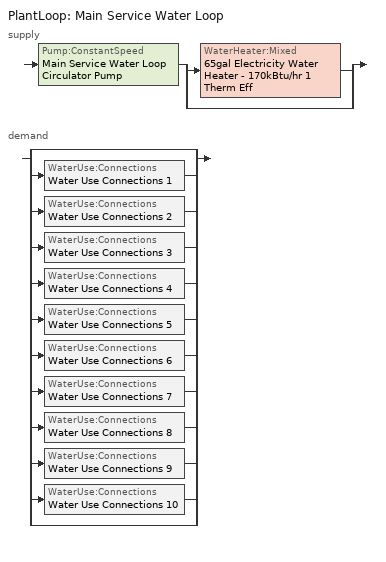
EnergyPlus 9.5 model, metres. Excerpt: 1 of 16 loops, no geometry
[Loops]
PlantLoop 'Main Service Water Loop'
 supply: Pump:ConstantSpeed 'Main Service Water Loop Circulator Pump' > split
  | WaterHeater:Mixed '65gal Electricity Water Heater - 170kBtu/hr 1 Therm Eff'
  | bypass
 demand: split
  | bypass
  | WaterUse:Connections 'Water Use Connections 1'
  | WaterUse:Connections 'Water Use Connections 2'
  | WaterUse:Connections 'Water Use Connections 3'
  | WaterUse:Connections 'Water Use Connections 4'
  | WaterUse:Connections 'Water Use Connections 5'
  | WaterUse:Connections 'Water Use Connections 6'
  | WaterUse:Connections 'Water Use Connections 7'
  | WaterUse:Connections 'Water Use Connections 8'
  | WaterUse:Connections 'Water Use Connections 9'
  | WaterUse:Connections 'Water Use Connections 10'
  | bypass
[SetpointManager:Scheduled]
Service hot water setpoint manager: Control Variable=Temperature; Schedule=Service Water Loop Temp - 140F
[PlantLoop]
Main Service Water Loop: Fluid Type=Water; Plant Equipment Operation Scheme=Main Service Water Loop Operation Schemes; Maximum Loop Temperature {C}=60; Minimum Loop Temperature {C}=10; Maximum Loop Flow Rate {m3/s}=Autosize; Minimum Loop Flow Rate {m3/s}=0; Plant Loop Volume {m3}=Autocalculate; Load Distribution Scheme=Optimal; Plant Loop Demand Calculation Scheme=SingleSetpoint
[Sizing:Plant]
Main Service Water Loop: Loop Type=Heating; Design Loop Exit Temperature {C}=60; Loop Design Temperature Difference {deltaC}=5; Sizing Option=NonCoincident; Zone Timesteps in Averaging Window=1; Coincident Sizing Factor Mode=None
[PlantEquipmentOperationSchemes]
Main Service Water Loop Operation Schemes: Control Scheme Object Type 1=PlantEquipmentOperation:HeatingLoad; Control Scheme Name 1=Main Service Water Loop Heating Operation Scheme; Control Scheme Schedule Name 1=Always On Discrete
[PlantEquipmentList]
Main Service Water Loop Heating Equipment List: WaterHeater:Mixed, 65gal Electricity Water Heater - 170kBtu/hr 1 Therm Eff
[Pump:ConstantSpeed]
Main Service Water Loop Circulator Pump: Design Flow Rate {m3/s}=Autosize; Design Pump Head {Pa}=149195; Design Power Consumption {W}=Autosize; Motor Efficiency=0.7; Fraction of Motor Inefficiencies to Fluid Stream=0; Pump Control Type=Intermittent; Design Power Sizing Method=PowerPerFlowPerPressure; Design Electric Power per Unit Flow Rate {W/(m3/s)}=348701.1; Design Shaft Power per Unit Flow Rate per Unit Head {W-s/m3-Pa}=1.28205
[WaterHeater:Mixed]
65gal Electricity Water Heater - 170kBtu/hr 1 Therm Eff: Tank Volume {m3}=0.247205; Setpoint Temperature Schedule=Service Water Loop Temp - 140F; Deadband Temperature Difference {deltaC}=2; Maximum Temperature Limit {C}=60; Heater Control Type=Cycle; Heater Maximum Capacity {W}=49842.7; Heater Ignition Minimum Flow Rate {m3/s}=0; Heater Ignition Delay {s}=0; Heater Fuel Type=Electricity; Heater Thermal Efficiency=1; Off Cycle Parasitic Fuel Consumption Rate {W}=38.1585; Off Cycle Parasitic Fuel Type=Electricity; Off Cycle Parasitic Heat Fraction to Tank=0.8; On Cycle Parasitic Fuel Consumption Rate {W}=38.1585; On Cycle Parasitic Fuel Type=Electricity; On Cycle Parasitic Heat Fraction to Tank=0; Ambient Temperature Indicator=Schedule; Ambient Temperature Schedule=Water Heater Ambient Temp Schedule - 70.0f; Off Cycle Loss Coefficient to Ambient Temperature {W/K}=2.28223; Off Cycle Loss Fraction to Zone=1; On Cycle Loss Coefficient to Ambient Temperature {W/K}=2.28223; On Cycle Loss Fraction to Zone=1; Use Side Effectiveness=1; Source Side Effectiveness=1; Use Side Design Flow Rate {m3/s}=Autosize; Source Side Design Flow Rate {m3/s}=Autosize; Indirect Water Heating Recovery Time {hr}=1.5; Source Side Flow Control Mode=IndirectHeatPrimarySetpoint
[WaterHeater:Sizing]
65gal Electricity Water Heater - 170kBtu/hr 1 Therm Eff: Design Mode=PeakDraw; Time Storage Can Meet Peak Draw {hr}=0.538503; Time for Tank Recovery {hr}=0; Nominal Tank Volume for Autosizing Plant Connections {m3}=1
[WaterUse:Connections] Drain Water Heat Exchanger Type=None; Drain Water Heat Exchanger Destination=Plant
Name | Water Use Equipment Name 1
Water Use Connections 1 | Space 00 Service Water Use 0.08gal/min
Water Use Connections 2 | Space 02 Service Water Use 0.02gal/min
Water Use Connections 3 | Space 13 Service Water Use 0.03gal/min
Water Use Connections 4 | Space 16 Service Water Use 0.15gal/min
Water Use Connections 5 | Space 17 Service Water Use 0.1gal/min
Water Use Connections 6 | Space 21 Service Water Use 0.03gal/min
Water Use Connections 7 | Space 22 Service Water Use 0.61gal/min
Water Use Connections 8 | Space 23 Service Water Use 0.02gal/min
Water Use Connections 9 | Space 30 Service Water Use 0.31gal/min
Water Use Connections 10 | Space 40 Service Water Use 0.12gal/min
[WaterUse:Equipment]
Name | Peak Flow Rate {m3/s} | Flow Rate Fraction Schedule | Target Temperature Schedule | Zone | Sensible Fraction Schedule | Latent Fraction Schedule
Space 00 Service Water Use 0.08gal/min | 4.84136e-06 | NECB-A-Service Water Heating | Schedule Ruleset 5 | ALL_ST=Mfg - equipment_FL=Building Story 0_SCH=A | Schedule Ruleset 3 | Schedule Ruleset 4
Space 02 Service Water Use 0.02gal/min | 1.52905e-06 | NECB-H-Service Water Heating | Schedule Ruleset 8 | ALL_ST=Transp. baggage_FL=Building Story 0_SCH=H | Schedule Ruleset 6 | Schedule Ruleset 7
Space 13 Service Water Use 0.03gal/min | 1.82142e-06 | NECB-C-Service Water Heating | Schedule Ruleset 11 | ALL_ST=Hospital - pharmacy_FL=Building Story 1_SCH=C | Schedule Ruleset 9 | Schedule Ruleset 10
Space 16 Service Water Use 0.15gal/min | 9.6408e-06 | NECB-C-Service Water Heating | Schedule Ruleset 14 | ALL_ST=Convention centre - exhibit_FL=Building Story 1_SCH=C | Schedule Ruleset 12 | Schedule Ruleset 13
Space 17 Service Water Use 0.1gal/min | 6.4272e-06 | NECB-H-Service Water Heating | Schedule Ruleset 17 | ALL_ST=Hotel/Motel - lobby_FL=Building Story 1_SCH=H | Schedule Ruleset 15 | Schedule Ruleset 16
Space 21 Service Water Use 0.03gal/min | 2.09753e-06 | NECB-B-Service Water Heating | Schedule Ruleset 20 | ALL_ST=Hospital - lounge/recreation_FL=Building Story 2_SCH=B | Schedule Ruleset 18 | Schedule Ruleset 19
Space 22 Service Water Use 0.61gal/min | 3.86892e-05 | NECB-B-Service Water Heating | Schedule Ruleset 23 | ALL_ST=Gym - fitness_FL=Building Story 2_SCH=B | Schedule Ruleset 21 | Schedule Ruleset 22
Space 23 Service Water Use 0.02gal/min | 1.05027e-06 | NECB-A-Service Water Heating | Schedule Ruleset 26 | ALL_ST=Warehouse - med/blk_FL=Building Story 2_SCH=A | Schedule Ruleset 24 | Schedule Ruleset 25
Space 30 Service Water Use 0.31gal/min | 1.93289e-05 | NECB-B-Service Water Heating | Schedule Ruleset 29 | ALL_ST=Dining - other_FL=Building Story 3_SCH=B | Schedule Ruleset 27 | Schedule Ruleset 28
Space 40 Service Water Use 0.12gal/min | 7.26203e-06 | NECB-H-Service Water Heating | Schedule Ruleset 32 | ALL_ST=Hospital - patient room_FL=Building Story 4_SCH=H | Schedule Ruleset 30 | Schedule Ruleset 31
[PlantEquipmentOperation:HeatingLoad]
Main Service Water Loop Heating Operation Scheme: Load Range Lower Limit 1 {W}=0; Load Range Upper Limit 1 {W}=1000000000; Range Equipment List Name 1=Main Service Water Loop Heating Equipment List
[Schedule:Day:Interval]
NECB-A-Service Water Heating Default; NECB-A-Service Water Heating Default|Wkdy Day: No, 07:00, 0.05, 08:00, 0.1, 10:00, 0.5, 16:00, 0.9, 17:00, 0.7, 18:00, 0.5, 19:00, 0.3, 22:00, 0.2, 24:00, 0.05
NECB-A-Service Water Heating Sat Day; NECB-A-Service Water Heating Sun|Hol Day; Schedule Day 11; Schedule Day 14; Schedule Day 17; Schedule Day 20; Schedule Day 23; Schedule Day 26; Schedule Day 29; Schedule Day 32; Schedule Day 35; Schedule Day 8: No, 24:00, 0.05
NECB-B-Service Water Heating Default; NECB-B-Service Water Heating Default|Wkdy Day: No, 01:00, 0.6, 02:00, 0.5, 09:00, 0.05, 11:00, 0.7, 12:00, 0.4, 13:00, 0.5, 15:00, 0.6, 16:00, 0.4, 18:00, 0.3, 19:00, 0.4, 20:00, 0.5, 22:00, 0.8, 24:00, 0.9
NECB-B-Service Water Heating Sat Day: No, 01:00, 0.7, 02:00, 0.6, 09:00, 0.05, 11:00, 0.7, 12:00, 0.4, 13:00, 0.5, 15:00, 0.6, 16:00, 0.4, 18:00, 0.3, 19:00, 0.4, 20:00, 0.5, 22:00, 0.8, 24:00, 0.9
NECB-B-Service Water Heating Sun|Hol Day: No, 01:00, 0.5, 02:00, 0.6, 09:00, 0.05, 11:00, 0.7, 12:00, 0.4, 13:00, 0.5, 15:00, 0.6, 16:00, 0.4, 18:00, 0.3, 19:00, 0.4, 20:00, 0.5, 22:00, 0.8, 24:00, 0.5
NECB-C-Service Water Heating Default; NECB-C-Service Water Heating Default|Wkdy Day: No, 08:00, 0.05, 09:00, 0.1, 10:00, 0.2, 11:00, 0.3, 12:00, 0.4, 16:00, 0.8, 17:00, 0.6, 18:00, 0.4, 19:00, 0.3, 21:00, 0.2, 24:00, 0.05
NECB-C-Service Water Heating Sat Day: No, 08:00, 0.05, 09:00, 0.1, 10:00, 0.2, 11:00, 0.3, 12:00, 0.5, 16:00, 0.9, 17:00, 0.7, 18:00, 0.5, 19:00, 0.3, 21:00, 0.2, 24:00, 0.05
NECB-C-Service Water Heating Sun|Hol Day: No, 10:00, 0.05, 11:00, 0.1, 12:00, 0.2, 13:00, 0.4, 15:00, 0.8, 16:00, 0.6, 17:00, 0.4, 18:00, 0.3, 19:00, 0.2, 24:00, 0.05
NECB-H-Service Water Heating Default; NECB-H-Service Water Heating Default|Wkdy Day; NECB-H-Service Water Heating Sat Day; NECB-H-Service Water Heating Sun|Hol Day: No, 24:00, 0.9
Schedule Day 10; Schedule Day 13; Schedule Day 16; Schedule Day 19; Schedule Day 22; Schedule Day 25; Schedule Day 28; Schedule Day 31; Schedule Day 34; Schedule Day 7: No, 24:00, 0.2
Schedule Day 12; Schedule Day 15; Schedule Day 18; Schedule Day 21; Schedule Day 24; Schedule Day 27; Schedule Day 30; Schedule Day 33; Schedule Day 36; Schedule Day 9; Service Water Loop Temp - 140F Default: No, 24:00, 60
Water Heater Ambient Temp Schedule - 70.0f Default: No, 24:00, 21.1111
[Schedule:Week:Daily]
NECB-A-Service Water Heating Week Rule - Jan1-Dec31: NECB-A-Service Water Heating Sun|Hol Day, NECB-A-Service Water Heating Default|Wkdy Day, NECB-A-Service Water Heating Default|Wkdy Day, NECB-A-Service Water Heating Default|Wkdy Day, NECB-A-Service Water Heating Default|Wkdy Day, NECB-A-Service Water Heating Default|Wkdy Day, NECB-A-Service Water Heating Sat Day, NECB-A-Service Water Heating Default, NECB-A-Service Water Heating Default, NECB-A-Service Water Heating Default, NECB-A-Service Water Heating Default, NECB-A-Service Water Heating Default
NECB-B-Service Water Heating Week Rule - Jan1-Dec31: NECB-B-Service Water Heating Sun|Hol Day, NECB-B-Service Water Heating Default|Wkdy Day, NECB-B-Service Water Heating Default|Wkdy Day, NECB-B-Service Water Heating Default|Wkdy Day, NECB-B-Service Water Heating Default|Wkdy Day, NECB-B-Service Water Heating Default|Wkdy Day, NECB-B-Service Water Heating Sat Day, NECB-B-Service Water Heating Default, NECB-B-Service Water Heating Default, NECB-B-Service Water Heating Default, NECB-B-Service Water Heating Default, NECB-B-Service Water Heating Default
NECB-C-Service Water Heating Week Rule - Jan1-Dec31: NECB-C-Service Water Heating Sun|Hol Day, NECB-C-Service Water Heating Default|Wkdy Day, NECB-C-Service Water Heating Default|Wkdy Day, NECB-C-Service Water Heating Default|Wkdy Day, NECB-C-Service Water Heating Default|Wkdy Day, NECB-C-Service Water Heating Default|Wkdy Day, NECB-C-Service Water Heating Sat Day, NECB-C-Service Water Heating Default, NECB-C-Service Water Heating Default, NECB-C-Service Water Heating Default, NECB-C-Service Water Heating Default, NECB-C-Service Water Heating Default
NECB-H-Service Water Heating Week Rule - Jan1-Dec31: NECB-H-Service Water Heating Sun|Hol Day, NECB-H-Service Water Heating Default|Wkdy Day, NECB-H-Service Water Heating Default|Wkdy Day, NECB-H-Service Water Heating Default|Wkdy Day, NECB-H-Service Water Heating Default|Wkdy Day, NECB-H-Service Water Heating Default|Wkdy Day, NECB-H-Service Water Heating Sat Day, NECB-H-Service Water Heating Default, NECB-H-Service Water Heating Default, NECB-H-Service Water Heating Default, NECB-H-Service Water Heating Default, NECB-H-Service Water Heating Default
Schedule Ruleset 10 Week Rule - Jan1-Dec31: Schedule Day 14, Schedule Day 14, Schedule Day 14, Schedule Day 14, Schedule Day 14, Schedule Day 14, Schedule Day 14, Schedule Day 14, Schedule Day 14, Schedule Day 14, Schedule Day 14, Schedule Day 14
Schedule Ruleset 11 Week Rule - Jan1-Dec31: Schedule Day 15, Schedule Day 15, Schedule Day 15, Schedule Day 15, Schedule Day 15, Schedule Day 15, Schedule Day 15, Schedule Day 15, Schedule Day 15, Schedule Day 15, Schedule Day 15, Schedule Day 15
Schedule Ruleset 12 Week Rule - Jan1-Dec31: Schedule Day 16, Schedule Day 16, Schedule Day 16, Schedule Day 16, Schedule Day 16, Schedule Day 16, Schedule Day 16, Schedule Day 16, Schedule Day 16, Schedule Day 16, Schedule Day 16, Schedule Day 16
Schedule Ruleset 13 Week Rule - Jan1-Dec31: Schedule Day 17, Schedule Day 17, Schedule Day 17, Schedule Day 17, Schedule Day 17, Schedule Day 17, Schedule Day 17, Schedule Day 17, Schedule Day 17, Schedule Day 17, Schedule Day 17, Schedule Day 17
Schedule Ruleset 14 Week Rule - Jan1-Dec31: Schedule Day 18, Schedule Day 18, Schedule Day 18, Schedule Day 18, Schedule Day 18, Schedule Day 18, Schedule Day 18, Schedule Day 18, Schedule Day 18, Schedule Day 18, Schedule Day 18, Schedule Day 18
Schedule Ruleset 15 Week Rule - Jan1-Dec31: Schedule Day 19, Schedule Day 19, Schedule Day 19, Schedule Day 19, Schedule Day 19, Schedule Day 19, Schedule Day 19, Schedule Day 19, Schedule Day 19, Schedule Day 19, Schedule Day 19, Schedule Day 19
Schedule Ruleset 16 Week Rule - Jan1-Dec31: Schedule Day 20, Schedule Day 20, Schedule Day 20, Schedule Day 20, Schedule Day 20, Schedule Day 20, Schedule Day 20, Schedule Day 20, Schedule Day 20, Schedule Day 20, Schedule Day 20, Schedule Day 20
Schedule Ruleset 17 Week Rule - Jan1-Dec31: Schedule Day 21, Schedule Day 21, Schedule Day 21, Schedule Day 21, Schedule Day 21, Schedule Day 21, Schedule Day 21, Schedule Day 21, Schedule Day 21, Schedule Day 21, Schedule Day 21, Schedule Day 21
Schedule Ruleset 18 Week Rule - Jan1-Dec31: Schedule Day 22, Schedule Day 22, Schedule Day 22, Schedule Day 22, Schedule Day 22, Schedule Day 22, Schedule Day 22, Schedule Day 22, Schedule Day 22, Schedule Day 22, Schedule Day 22, Schedule Day 22
Schedule Ruleset 19 Week Rule - Jan1-Dec31: Schedule Day 23, Schedule Day 23, Schedule Day 23, Schedule Day 23, Schedule Day 23, Schedule Day 23, Schedule Day 23, Schedule Day 23, Schedule Day 23, Schedule Day 23, Schedule Day 23, Schedule Day 23
Schedule Ruleset 20 Week Rule - Jan1-Dec31: Schedule Day 24, Schedule Day 24, Schedule Day 24, Schedule Day 24, Schedule Day 24, Schedule Day 24, Schedule Day 24, Schedule Day 24, Schedule Day 24, Schedule Day 24, Schedule Day 24, Schedule Day 24
Schedule Ruleset 21 Week Rule - Jan1-Dec31: Schedule Day 25, Schedule Day 25, Schedule Day 25, Schedule Day 25, Schedule Day 25, Schedule Day 25, Schedule Day 25, Schedule Day 25, Schedule Day 25, Schedule Day 25, Schedule Day 25, Schedule Day 25
Schedule Ruleset 22 Week Rule - Jan1-Dec31: Schedule Day 26, Schedule Day 26, Schedule Day 26, Schedule Day 26, Schedule Day 26, Schedule Day 26, Schedule Day 26, Schedule Day 26, Schedule Day 26, Schedule Day 26, Schedule Day 26, Schedule Day 26
Schedule Ruleset 23 Week Rule - Jan1-Dec31: Schedule Day 27, Schedule Day 27, Schedule Day 27, Schedule Day 27, Schedule Day 27, Schedule Day 27, Schedule Day 27, Schedule Day 27, Schedule Day 27, Schedule Day 27, Schedule Day 27, Schedule Day 27
Schedule Ruleset 24 Week Rule - Jan1-Dec31: Schedule Day 28, Schedule Day 28, Schedule Day 28, Schedule Day 28, Schedule Day 28, Schedule Day 28, Schedule Day 28, Schedule Day 28, Schedule Day 28, Schedule Day 28, Schedule Day 28, Schedule Day 28
Schedule Ruleset 25 Week Rule - Jan1-Dec31: Schedule Day 29, Schedule Day 29, Schedule Day 29, Schedule Day 29, Schedule Day 29, Schedule Day 29, Schedule Day 29, Schedule Day 29, Schedule Day 29, Schedule Day 29, Schedule Day 29, Schedule Day 29
Schedule Ruleset 26 Week Rule - Jan1-Dec31: Schedule Day 30, Schedule Day 30, Schedule Day 30, Schedule Day 30, Schedule Day 30, Schedule Day 30, Schedule Day 30, Schedule Day 30, Schedule Day 30, Schedule Day 30, Schedule Day 30, Schedule Day 30
Schedule Ruleset 27 Week Rule - Jan1-Dec31: Schedule Day 31, Schedule Day 31, Schedule Day 31, Schedule Day 31, Schedule Day 31, Schedule Day 31, Schedule Day 31, Schedule Day 31, Schedule Day 31, Schedule Day 31, Schedule Day 31, Schedule Day 31
Schedule Ruleset 28 Week Rule - Jan1-Dec31: Schedule Day 32, Schedule Day 32, Schedule Day 32, Schedule Day 32, Schedule Day 32, Schedule Day 32, Schedule Day 32, Schedule Day 32, Schedule Day 32, Schedule Day 32, Schedule Day 32, Schedule Day 32
Schedule Ruleset 29 Week Rule - Jan1-Dec31: Schedule Day 33, Schedule Day 33, Schedule Day 33, Schedule Day 33, Schedule Day 33, Schedule Day 33, Schedule Day 33, Schedule Day 33, Schedule Day 33, Schedule Day 33, Schedule Day 33, Schedule Day 33
Schedule Ruleset 3 Week Rule - Jan1-Dec31: Schedule Day 7, Schedule Day 7, Schedule Day 7, Schedule Day 7, Schedule Day 7, Schedule Day 7, Schedule Day 7, Schedule Day 7, Schedule Day 7, Schedule Day 7, Schedule Day 7, Schedule Day 7
Schedule Ruleset 30 Week Rule - Jan1-Dec31: Schedule Day 34, Schedule Day 34, Schedule Day 34, Schedule Day 34, Schedule Day 34, Schedule Day 34, Schedule Day 34, Schedule Day 34, Schedule Day 34, Schedule Day 34, Schedule Day 34, Schedule Day 34
Schedule Ruleset 31 Week Rule - Jan1-Dec31: Schedule Day 35, Schedule Day 35, Schedule Day 35, Schedule Day 35, Schedule Day 35, Schedule Day 35, Schedule Day 35, Schedule Day 35, Schedule Day 35, Schedule Day 35, Schedule Day 35, Schedule Day 35
Schedule Ruleset 32 Week Rule - Jan1-Dec31: Schedule Day 36, Schedule Day 36, Schedule Day 36, Schedule Day 36, Schedule Day 36, Schedule Day 36, Schedule Day 36, Schedule Day 36, Schedule Day 36, Schedule Day 36, Schedule Day 36, Schedule Day 36
Schedule Ruleset 4 Week Rule - Jan1-Dec31: Schedule Day 8, Schedule Day 8, Schedule Day 8, Schedule Day 8, Schedule Day 8, Schedule Day 8, Schedule Day 8, Schedule Day 8, Schedule Day 8, Schedule Day 8, Schedule Day 8, Schedule Day 8
Schedule Ruleset 5 Week Rule - Jan1-Dec31: Schedule Day 9, Schedule Day 9, Schedule Day 9, Schedule Day 9, Schedule Day 9, Schedule Day 9, Schedule Day 9, Schedule Day 9, Schedule Day 9, Schedule Day 9, Schedule Day 9, Schedule Day 9
Schedule Ruleset 6 Week Rule - Jan1-Dec31: Schedule Day 10, Schedule Day 10, Schedule Day 10, Schedule Day 10, Schedule Day 10, Schedule Day 10, Schedule Day 10, Schedule Day 10, Schedule Day 10, Schedule Day 10, Schedule Day 10, Schedule Day 10
Schedule Ruleset 7 Week Rule - Jan1-Dec31: Schedule Day 11, Schedule Day 11, Schedule Day 11, Schedule Day 11, Schedule Day 11, Schedule Day 11, Schedule Day 11, Schedule Day 11, Schedule Day 11, Schedule Day 11, Schedule Day 11, Schedule Day 11
Schedule Ruleset 8 Week Rule - Jan1-Dec31: Schedule Day 12, Schedule Day 12, Schedule Day 12, Schedule Day 12, Schedule Day 12, Schedule Day 12, Schedule Day 12, Schedule Day 12, Schedule Day 12, Schedule Day 12, Schedule Day 12, Schedule Day 12
Schedule Ruleset 9 Week Rule - Jan1-Dec31: Schedule Day 13, Schedule Day 13, Schedule Day 13, Schedule Day 13, Schedule Day 13, Schedule Day 13, Schedule Day 13, Schedule Day 13, Schedule Day 13, Schedule Day 13, Schedule Day 13, Schedule Day 13
Service Water Loop Temp - 140F Week Rule - Jan1-Dec31: Service Water Loop Temp - 140F Default, Service Water Loop Temp - 140F Default, Service Water Loop Temp - 140F Default, Service Water Loop Temp - 140F Default, Service Water Loop Temp - 140F Default, Service Water Loop Temp - 140F Default, Service Water Loop Temp - 140F Default, Service Water Loop Temp - 140F Default, Service Water Loop Temp - 140F Default, Service Water Loop Temp - 140F Default, Service Water Loop Temp - 140F Default, Service Water Loop Temp - 140F Default
Water Heater Ambient Temp Schedule - 70.0f Week Rule - Jan1-Dec31: Water Heater Ambient Temp Schedule - 70.0f Default, Water Heater Ambient Temp Schedule - 70.0f Default, Water Heater Ambient Temp Schedule - 70.0f Default, Water Heater Ambient Temp Schedule - 70.0f Default, Water Heater Ambient Temp Schedule - 70.0f Default, Water Heater Ambient Temp Schedule - 70.0f Default, Water Heater Ambient Temp Schedule - 70.0f Default, Water Heater Ambient Temp Schedule - 70.0f Default, Water Heater Ambient Temp Schedule - 70.0f Default, Water Heater Ambient Temp Schedule - 70.0f Default, Water Heater Ambient Temp Schedule - 70.0f Default, Water Heater Ambient Temp Schedule - 70.0f Default
[Schedule:Year]
NECB-A-Service Water Heating: NECB-A-Service Water Heating Week Rule - Jan1-Dec31, 1, 1, 12, 31
NECB-B-Service Water Heating: NECB-B-Service Water Heating Week Rule - Jan1-Dec31, 1, 1, 12, 31
NECB-C-Service Water Heating: NECB-C-Service Water Heating Week Rule - Jan1-Dec31, 1, 1, 12, 31
NECB-H-Service Water Heating: NECB-H-Service Water Heating Week Rule - Jan1-Dec31, 1, 1, 12, 31
Schedule Ruleset 10: Schedule Ruleset 10 Week Rule - Jan1-Dec31, 1, 1, 12, 31
Schedule Ruleset 11: Schedule Ruleset 11 Week Rule - Jan1-Dec31, 1, 1, 12, 31
Schedule Ruleset 12: Schedule Ruleset 12 Week Rule - Jan1-Dec31, 1, 1, 12, 31
Schedule Ruleset 13: Schedule Ruleset 13 Week Rule - Jan1-Dec31, 1, 1, 12, 31
Schedule Ruleset 14: Schedule Ruleset 14 Week Rule - Jan1-Dec31, 1, 1, 12, 31
Schedule Ruleset 15: Schedule Ruleset 15 Week Rule - Jan1-Dec31, 1, 1, 12, 31
Schedule Ruleset 16: Schedule Ruleset 16 Week Rule - Jan1-Dec31, 1, 1, 12, 31
Schedule Ruleset 17: Schedule Ruleset 17 Week Rule - Jan1-Dec31, 1, 1, 12, 31
Schedule Ruleset 18: Schedule Ruleset 18 Week Rule - Jan1-Dec31, 1, 1, 12, 31
Schedule Ruleset 19: Schedule Ruleset 19 Week Rule - Jan1-Dec31, 1, 1, 12, 31
Schedule Ruleset 20: Schedule Ruleset 20 Week Rule - Jan1-Dec31, 1, 1, 12, 31
Schedule Ruleset 21: Schedule Ruleset 21 Week Rule - Jan1-Dec31, 1, 1, 12, 31
Schedule Ruleset 22: Schedule Ruleset 22 Week Rule - Jan1-Dec31, 1, 1, 12, 31
Schedule Ruleset 23: Schedule Ruleset 23 Week Rule - Jan1-Dec31, 1, 1, 12, 31
Schedule Ruleset 24: Schedule Ruleset 24 Week Rule - Jan1-Dec31, 1, 1, 12, 31
Schedule Ruleset 25: Schedule Ruleset 25 Week Rule - Jan1-Dec31, 1, 1, 12, 31
Schedule Ruleset 26: Schedule Ruleset 26 Week Rule - Jan1-Dec31, 1, 1, 12, 31
Schedule Ruleset 27: Schedule Ruleset 27 Week Rule - Jan1-Dec31, 1, 1, 12, 31
Schedule Ruleset 28: Schedule Ruleset 28 Week Rule - Jan1-Dec31, 1, 1, 12, 31
Schedule Ruleset 29: Schedule Ruleset 29 Week Rule - Jan1-Dec31, 1, 1, 12, 31
Schedule Ruleset 3: Schedule Ruleset 3 Week Rule - Jan1-Dec31, 1, 1, 12, 31
Schedule Ruleset 30: Schedule Ruleset 30 Week Rule - Jan1-Dec31, 1, 1, 12, 31
Schedule Ruleset 31: Schedule Ruleset 31 Week Rule - Jan1-Dec31, 1, 1, 12, 31
Schedule Ruleset 32: Schedule Ruleset 32 Week Rule - Jan1-Dec31, 1, 1, 12, 31
Schedule Ruleset 4: Schedule Ruleset 4 Week Rule - Jan1-Dec31, 1, 1, 12, 31
Schedule Ruleset 5: Schedule Ruleset 5 Week Rule - Jan1-Dec31, 1, 1, 12, 31
Schedule Ruleset 6: Schedule Ruleset 6 Week Rule - Jan1-Dec31, 1, 1, 12, 31
Schedule Ruleset 7: Schedule Ruleset 7 Week Rule - Jan1-Dec31, 1, 1, 12, 31
Schedule Ruleset 8: Schedule Ruleset 8 Week Rule - Jan1-Dec31, 1, 1, 12, 31
Schedule Ruleset 9: Schedule Ruleset 9 Week Rule - Jan1-Dec31, 1, 1, 12, 31
Service Water Loop Temp - 140F: Service Water Loop Temp - 140F Week Rule - Jan1-Dec31, 1, 1, 12, 31
Water Heater Ambient Temp Schedule - 70.0f: Water Heater Ambient Temp Schedule - 70.0f Week Rule - Jan1-Dec31, 1, 1, 12, 31
[Schedule:Constant]
Always On Discrete: Hourly Value=1
